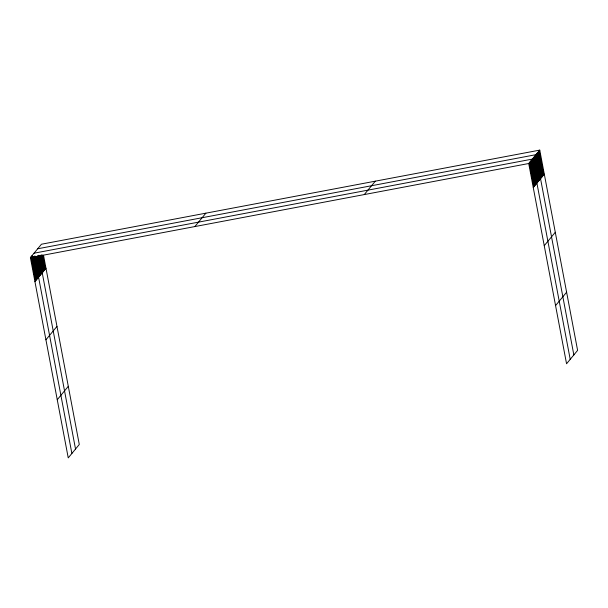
<?xml version="1.0" encoding="UTF-8"?>
<svg xmlns="http://www.w3.org/2000/svg" width="608" height="608" viewBox="0 0 608 608"><rect width="100%" height="100%" fill="white"/><g stroke="black" fill="none" stroke-linecap="round" stroke-linejoin="round"><path stroke-width="0.91" d="M43.533 255.307L79.283 444.486L68.24 457.885L30.4 257.625L41.443 244.226L539.76 150.115L577.6 350.375L566.557 363.774L528.717 163.514L539.76 150.115M34.937 281.641L45.98 268.242M45.927 339.796L56.97 326.405M194.849 226.571L205.884 213.172M57.251 399.722L68.294 386.323M364.276 194.568L375.318 181.176M533.254 187.53L544.297 174.131M544.244 245.685L555.286 232.294M555.568 305.611L566.61 292.212M37.688 248.778L536.005 154.668L573.846 354.928M34.04 253.202L532.365 159.091L570.205 359.351M30.4 257.625L528.717 163.514M539.136 150.875L543.674 174.891M538.506 151.635L543.043 175.651M537.882 152.395L542.42 176.404M537.259 153.155L541.796 177.164M536.628 153.915L541.166 177.924M535.397 155.405L539.934 179.421M534.789 156.142L539.326 180.158M534.181 156.879L538.718 180.895M533.573 157.616L538.118 181.632M532.973 158.354L537.51 182.37M531.757 159.828L536.294 183.844M531.149 160.565L535.686 184.581M530.541 161.302L535.078 185.318M529.933 162.04L534.47 186.056M529.325 162.777L533.862 186.793M42.735 255.147L45.357 269.002M41.937 254.98L44.726 269.762M41.139 254.82L44.103 270.514M40.508 255.573L43.48 271.274M39.71 255.413L42.849 272.034M38.912 255.246L75.529 449.038M38.304 255.983L41.618 273.532M37.521 255.801L41.01 274.269M36.913 256.538L40.402 275.006M36.13 256.348L39.794 275.743M35.348 256.158L39.186 276.48M34.565 255.976L71.881 453.462M33.957 256.713L37.977 277.955M33.182 256.523L37.369 278.692M32.224 255.413L36.761 279.429M31.616 256.15L36.153 280.166M31.008 256.888L35.545 280.904"/></g></svg>
